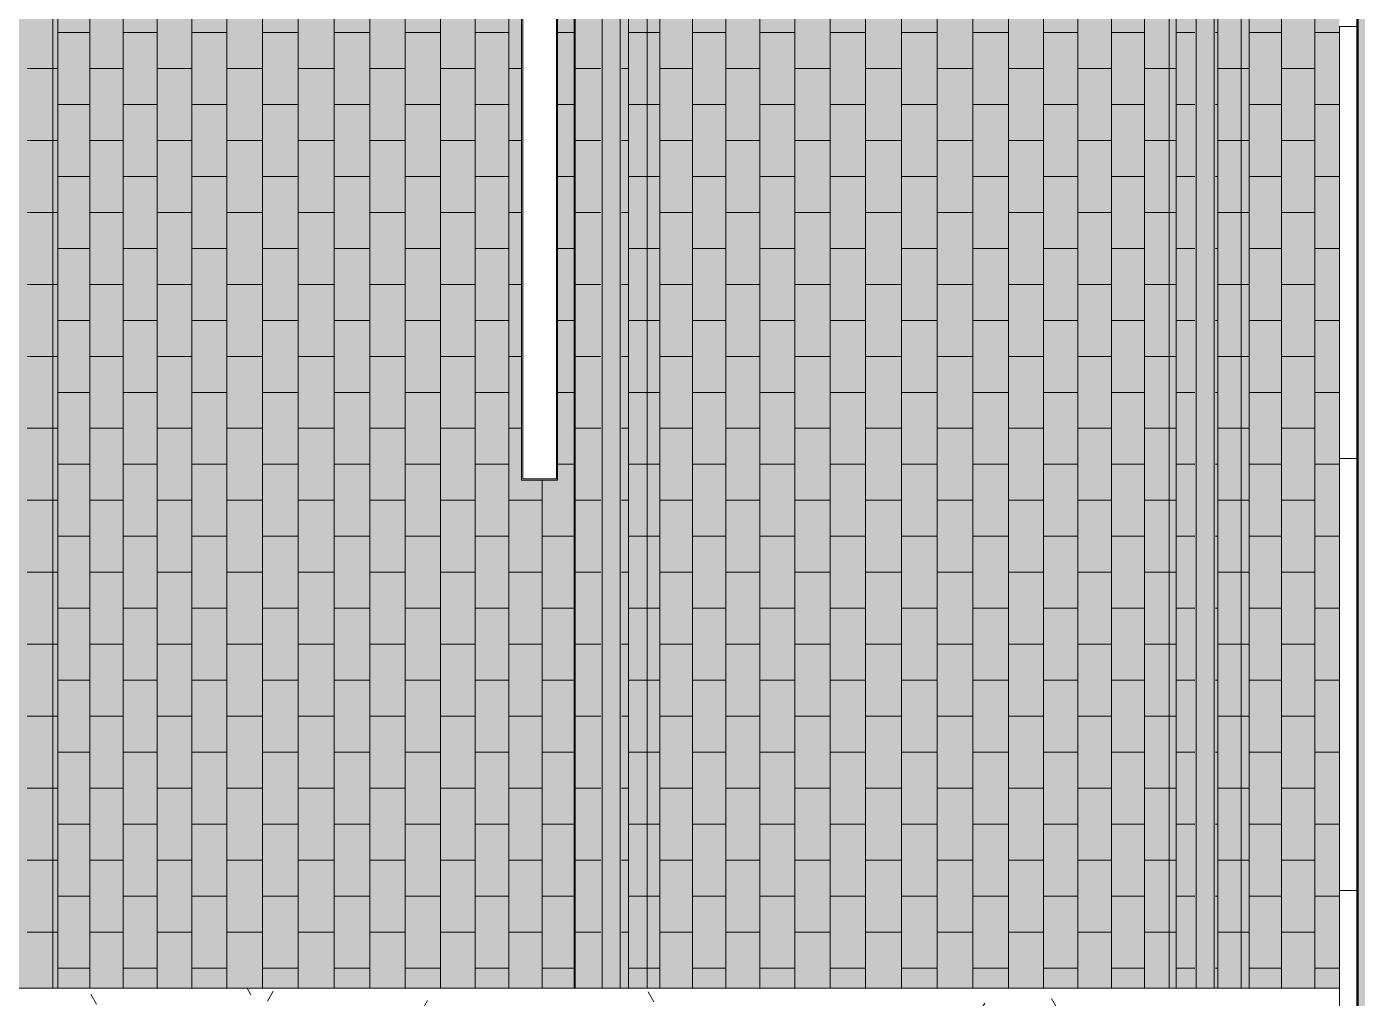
# Model space of a CAD drawing. Header units: inches. Extents: x -956 to 966, y -1111 to 895.
# Drawn here: x 169.2 to 317, y 286.3 to 394.3 of the extents above; entities that cross this region are included whole.
import ezdxf

# ---------------------------------------------------------------- set-up
doc = ezdxf.new("R2010")
doc.units = ezdxf.units.IN
doc.header["$MEASUREMENT"] = 0
for name, color, linetype, lineweight in [('A-CLNG', 13, 'Continuous', 13), ('A-CLNG-PATT', 13, 'Continuous', 13), ('A-GENM', 13, 'Continuous', 13), ('A-WALL-PATT', 111, 'Continuous', 13), ('E-LITE-EQPM', 33, 'Continuous', 9), ('I-WALL', 2, 'Continuous', 13)]:
    doc.layers.add(name, color=color, linetype=linetype, lineweight=lineweight)
pattern_1 = [(0, (0, 0), (30.72, 7.68), [1.267, -21.773, 1.267, -21.773, -122.88]), (0, (0, 0), (30.72, 7.68), [-46.08, 1.267, -44.813, 1.267, -21.773, -53.76]), (0, (0, 0), (30.72, 7.68), [-115.2, 1.267, -14.093, 1.267, -37.133]), (120, (11.52, 3.84), (-22.011075, 22.7643), [1.267, -21.773, 1.267, -21.773, -122.88]), (120, (11.52, 3.84), (-22.011075, 22.7643), [-46.08, 1.267, -44.813, 1.267, -21.773, -53.76]), (120, (11.52, 3.84), (-22.011075, 22.7643), [-115.2, 1.267, -14.093, 1.267, -37.133]), (240, (15.36, 19.2), (-8.708925, -30.4443), [1.267, -21.773, 1.267, -21.773, -122.88]), (240, (15.36, 19.2), (-8.708925, -30.4443), [-46.08, 1.267, -44.813, 1.267, -21.773, -53.76]), (240, (15.36, 19.2), (-8.708925, -30.4443), [-115.2, 1.267, -14.093, 1.267, -37.133])]

# ---------------------------------------------------------------- blocks, each defined once
blk = doc.blocks.new('Lighting - Pendant-Finelite-HP4-D - HP-4 D-8_-SO-3000K-120-FA-SC-3361575-7TH FLOOR TELECOM OVERHEAD ROUTING PLAN')
at = {"layer": 'E-LITE-EQPM', "color": 9}
for p, q in [((48, 2), (-48, 2)), ((-48, 2), (-48, -2)), ((47.875, 1.875), (-47.875, 1.875)), ((-47.875, 1.875), (-47.875, -1.875)), ((-47.875, 1.875), (47.875, 1.875)), ((-47.875, -1.875), (-47.875, 1.875)), ((47.875, -1.875), (47.875, 1.875)), ((47.875, 1.875), (47.875, -1.875)), ((48, -2), (48, 2)), ((-48, -2), (48, -2)), ((-47.875, -1.875), (47.875, -1.875)), ((47.875, -1.875), (-47.875, -1.875))]:
    blk.add_line(p, q, dxfattribs=at)
blk = doc.blocks.new('FP_1_59-7TH FLOOR TELECOM OVERHEAD ROUTING PLAN')
at = {"layer": 'A-CLNG-PATT', "color": 50}
for p, q in [((184.68, 287.38), (184.68, 506.51)), ((188.26, 287.38), (188.26, 506.51)), ((191.94, 287.38), (191.94, 506.51)), ((195.72, 287.38), (195.72, 506.51)), ((199.57, 287.38), (199.57, 506.51)), ((203.48, 287.38), (203.48, 506.51)), ((207.43, 287.38), (207.43, 506.51)), ((211.4, 287.38), (211.4, 506.51)), ((215.38, 287.38), (215.38, 506.51)), ((219.35, 287.38), (219.35, 506.51)), ((223.29, 287.38), (223.29, 506.51)), ((227.19, 287.38), (227.19, 506.51)), ((231.04, 287.38), (231.04, 506.51)), ((234.8, 287.38), (234.8, 506.51)), ((242.04, 287.38), (242.04, 506.51)), ((184.68, 393.61), (188.26, 393.61)), ((191.94, 393.61), (195.72, 393.61)), ((199.57, 393.61), (203.48, 393.61)), ((207.43, 393.61), (211.4, 393.61)), ((215.38, 393.61), (219.35, 393.61)), ((223.29, 393.61), (227.19, 393.61)), ((231.04, 393.61), (234.8, 393.61)), ((240.2, 393.61), (242.04, 393.61)), ((181.3, 389.61), (184.15, 389.61)), ((184.15, 389.61), (184.68, 389.61)), ((188.26, 389.61), (191.94, 389.61)), ((195.72, 389.61), (199.57, 389.61)), ((203.48, 389.61), (207.43, 389.61)), ((211.4, 389.61), (215.38, 389.61)), ((219.35, 389.61), (223.29, 389.61)), ((227.19, 389.61), (231.04, 389.61)), ((234.8, 389.61), (236.2, 389.61)), ((242.04, 389.61), (242.15, 389.61)), ((242.15, 389.61), (244.99, 389.61)), ((184.68, 385.61), (188.26, 385.61)), ((191.94, 385.61), (195.72, 385.61)), ((199.57, 385.61), (203.48, 385.61)), ((207.43, 385.61), (211.4, 385.61)), ((215.38, 385.61), (219.35, 385.61)), ((223.29, 385.61), (227.19, 385.61)), ((231.04, 385.61), (234.8, 385.61)), ((240.2, 385.61), (242.04, 385.61)), ((181.3, 381.61), (184.15, 381.61)), ((184.15, 381.61), (184.68, 381.61)), ((188.26, 381.61), (191.94, 381.61)), ((195.72, 381.61), (199.57, 381.61)), ((203.48, 381.61), (207.43, 381.61)), ((211.4, 381.61), (215.38, 381.61)), ((219.35, 381.61), (223.29, 381.61)), ((227.19, 381.61), (231.04, 381.61)), ((234.8, 381.61), (236.2, 381.61)), ((242.04, 381.61), (242.15, 381.61)), ((242.15, 381.61), (244.99, 381.61)), ((184.68, 377.61), (188.26, 377.61)), ((191.94, 377.61), (195.72, 377.61)), ((199.57, 377.61), (203.48, 377.61)), ((207.43, 377.61), (211.4, 377.61)), ((215.38, 377.61), (219.35, 377.61)), ((223.29, 377.61), (227.19, 377.61)), ((231.04, 377.61), (234.8, 377.61)), ((240.2, 377.61), (242.04, 377.61)), ((181.3, 373.61), (184.15, 373.61)), ((184.15, 373.61), (184.68, 373.61)), ((188.26, 373.61), (191.94, 373.61)), ((195.72, 373.61), (199.57, 373.61)), ((203.48, 373.61), (207.43, 373.61)), ((211.4, 373.61), (215.38, 373.61)), ((219.35, 373.61), (223.29, 373.61)), ((227.19, 373.61), (231.04, 373.61)), ((234.8, 373.61), (236.2, 373.61)), ((242.04, 373.61), (242.15, 373.61)), ((242.15, 373.61), (244.99, 373.61)), ((184.68, 369.61), (188.26, 369.61)), ((191.94, 369.61), (195.72, 369.61)), ((199.57, 369.61), (203.48, 369.61)), ((207.43, 369.61), (211.4, 369.61)), ((215.38, 369.61), (219.35, 369.61)), ((223.29, 369.61), (227.19, 369.61)), ((231.04, 369.61), (234.8, 369.61)), ((240.2, 369.61), (242.04, 369.61)), ((181.3, 365.61), (184.15, 365.61)), ((184.15, 365.61), (184.68, 365.61)), ((188.26, 365.61), (191.94, 365.61)), ((195.72, 365.61), (199.57, 365.61)), ((203.48, 365.61), (207.43, 365.61)), ((211.4, 365.61), (215.38, 365.61)), ((219.35, 365.61), (223.29, 365.61)), ((227.19, 365.61), (231.04, 365.61)), ((234.8, 365.61), (236.2, 365.61)), ((242.04, 365.61), (242.15, 365.61)), ((242.15, 365.61), (244.99, 365.61)), ((184.68, 361.61), (188.26, 361.61)), ((191.94, 361.61), (195.72, 361.61)), ((199.57, 361.61), (203.48, 361.61)), ((207.43, 361.61), (211.4, 361.61)), ((215.38, 361.61), (219.35, 361.61)), ((223.29, 361.61), (227.19, 361.61)), ((231.04, 361.61), (234.8, 361.61)), ((240.2, 361.61), (242.04, 361.61)), ((181.3, 357.61), (184.15, 357.61)), ((184.15, 357.61), (184.68, 357.61)), ((188.26, 357.61), (191.94, 357.61)), ((195.72, 357.61), (199.57, 357.61)), ((203.48, 357.61), (207.43, 357.61)), ((211.4, 357.61), (215.38, 357.61)), ((219.35, 357.61), (223.29, 357.61)), ((227.19, 357.61), (231.04, 357.61)), ((234.8, 357.61), (236.2, 357.61)), ((242.04, 357.61), (242.15, 357.61)), ((242.15, 357.61), (244.99, 357.61)), ((184.68, 353.61), (188.26, 353.61)), ((191.94, 353.61), (195.72, 353.61)), ((199.57, 353.61), (203.48, 353.61)), ((207.43, 353.61), (211.4, 353.61)), ((215.38, 353.61), (219.35, 353.61)), ((223.29, 353.61), (227.19, 353.61)), ((231.04, 353.61), (234.8, 353.61)), ((240.2, 353.61), (242.04, 353.61)), ((181.3, 349.61), (184.15, 349.61)), ((184.15, 349.61), (184.68, 349.61)), ((188.26, 349.61), (191.94, 349.61)), ((195.72, 349.61), (199.57, 349.61)), ((203.48, 349.61), (207.43, 349.61)), ((211.4, 349.61), (215.38, 349.61)), ((219.35, 349.61), (223.29, 349.61)), ((227.19, 349.61), (231.04, 349.61)), ((234.8, 349.61), (236.2, 349.61)), ((242.04, 349.61), (242.15, 349.61)), ((242.15, 349.61), (244.99, 349.61)), ((184.68, 345.61), (188.26, 345.61)), ((191.94, 345.61), (195.72, 345.61)), ((199.57, 345.61), (203.48, 345.61)), ((207.43, 345.61), (211.4, 345.61)), ((215.38, 345.61), (219.35, 345.61)), ((223.29, 345.61), (227.19, 345.61)), ((231.04, 345.61), (234.8, 345.61)), ((240.2, 345.61), (242.04, 345.61)), ((238.48, 287.38), (238.48, 343.86)), ((181.3, 341.61), (184.15, 341.61)), ((184.15, 341.61), (184.68, 341.61)), ((188.26, 341.61), (191.94, 341.61)), ((195.72, 341.61), (199.57, 341.61)), ((203.48, 341.61), (207.43, 341.61)), ((211.4, 341.61), (215.38, 341.61)), ((219.35, 341.61), (223.29, 341.61)), ((227.19, 341.61), (231.04, 341.61)), ((234.8, 341.61), (238.48, 341.61)), ((242.04, 341.61), (242.15, 341.61)), ((242.15, 341.61), (244.99, 341.61)), ((184.68, 337.61), (188.26, 337.61)), ((191.94, 337.61), (195.72, 337.61)), ((199.57, 337.61), (203.48, 337.61)), ((207.43, 337.61), (211.4, 337.61)), ((215.38, 337.61), (219.35, 337.61)), ((223.29, 337.61), (227.19, 337.61)), ((231.04, 337.61), (234.8, 337.61)), ((238.48, 337.61), (242.04, 337.61)), ((181.3, 333.61), (184.15, 333.61)), ((184.15, 333.61), (184.68, 333.61)), ((188.26, 333.61), (191.94, 333.61)), ((195.72, 333.61), (199.57, 333.61)), ((203.48, 333.61), (207.43, 333.61)), ((211.4, 333.61), (215.38, 333.61)), ((219.35, 333.61), (223.29, 333.61)), ((227.19, 333.61), (231.04, 333.61)), ((234.8, 333.61), (238.48, 333.61)), ((242.04, 333.61), (242.15, 333.61)), ((242.15, 333.61), (244.99, 333.61)), ((184.68, 329.61), (188.26, 329.61)), ((191.94, 329.61), (195.72, 329.61)), ((199.57, 329.61), (203.48, 329.61)), ((207.43, 329.61), (211.4, 329.61)), ((215.38, 329.61), (219.35, 329.61)), ((223.29, 329.61), (227.19, 329.61)), ((231.04, 329.61), (234.8, 329.61)), ((238.48, 329.61), (242.04, 329.61)), ((181.3, 325.61), (184.15, 325.61)), ((184.15, 325.61), (184.68, 325.61)), ((188.26, 325.61), (191.94, 325.61)), ((195.72, 325.61), (199.57, 325.61)), ((203.48, 325.61), (207.43, 325.61)), ((211.4, 325.61), (215.38, 325.61)), ((219.35, 325.61), (223.29, 325.61)), ((227.19, 325.61), (231.04, 325.61)), ((234.8, 325.61), (238.48, 325.61)), ((242.04, 325.61), (242.15, 325.61)), ((242.15, 325.61), (244.99, 325.61)), ((184.68, 321.61), (188.26, 321.61)), ((191.94, 321.61), (195.72, 321.61)), ((199.57, 321.61), (203.48, 321.61)), ((207.43, 321.61), (211.4, 321.61)), ((215.38, 321.61), (219.35, 321.61)), ((223.29, 321.61), (227.19, 321.61)), ((231.04, 321.61), (234.8, 321.61)), ((238.48, 321.61), (242.04, 321.61)), ((181.3, 317.61), (184.15, 317.61)), ((184.15, 317.61), (184.68, 317.61)), ((188.26, 317.61), (191.94, 317.61)), ((195.72, 317.61), (199.57, 317.61)), ((203.48, 317.61), (207.43, 317.61)), ((211.4, 317.61), (215.38, 317.61)), ((219.35, 317.61), (223.29, 317.61)), ((227.19, 317.61), (231.04, 317.61)), ((234.8, 317.61), (238.48, 317.61)), ((242.04, 317.61), (242.15, 317.61)), ((242.15, 317.61), (244.99, 317.61)), ((184.68, 313.61), (188.26, 313.61)), ((191.94, 313.61), (195.72, 313.61)), ((199.57, 313.61), (203.48, 313.61)), ((207.43, 313.61), (211.4, 313.61)), ((215.38, 313.61), (219.35, 313.61)), ((223.29, 313.61), (227.19, 313.61)), ((231.04, 313.61), (234.8, 313.61)), ((238.48, 313.61), (242.04, 313.61)), ((181.3, 309.61), (184.15, 309.61)), ((184.15, 309.61), (184.68, 309.61)), ((188.26, 309.61), (191.94, 309.61)), ((195.72, 309.61), (199.57, 309.61)), ((203.48, 309.61), (207.43, 309.61)), ((211.4, 309.61), (215.38, 309.61)), ((219.35, 309.61), (223.29, 309.61)), ((227.19, 309.61), (231.04, 309.61)), ((234.8, 309.61), (238.48, 309.61)), ((242.04, 309.61), (242.15, 309.61)), ((242.15, 309.61), (244.99, 309.61)), ((184.68, 305.61), (188.26, 305.61)), ((191.94, 305.61), (195.72, 305.61)), ((199.57, 305.61), (203.48, 305.61)), ((207.43, 305.61), (211.4, 305.61)), ((215.38, 305.61), (219.35, 305.61)), ((223.29, 305.61), (227.19, 305.61)), ((231.04, 305.61), (234.8, 305.61)), ((238.48, 305.61), (242.04, 305.61)), ((181.3, 301.61), (184.15, 301.61)), ((184.15, 301.61), (184.68, 301.61)), ((188.26, 301.61), (191.94, 301.61)), ((195.72, 301.61), (199.57, 301.61)), ((203.48, 301.61), (207.43, 301.61)), ((211.4, 301.61), (215.38, 301.61)), ((219.35, 301.61), (223.29, 301.61)), ((227.19, 301.61), (231.04, 301.61)), ((234.8, 301.61), (238.48, 301.61)), ((242.04, 301.61), (242.15, 301.61)), ((242.15, 301.61), (244.99, 301.61)), ((184.68, 297.61), (188.26, 297.61)), ((191.94, 297.61), (195.72, 297.61)), ((199.57, 297.61), (203.48, 297.61)), ((207.43, 297.61), (211.4, 297.61)), ((215.38, 297.61), (219.35, 297.61)), ((223.29, 297.61), (227.19, 297.61)), ((231.04, 297.61), (234.8, 297.61)), ((238.48, 297.61), (242.04, 297.61)), ((181.3, 293.61), (184.15, 293.61)), ((184.15, 293.61), (184.68, 293.61)), ((188.26, 293.61), (191.94, 293.61)), ((195.72, 293.61), (199.57, 293.61)), ((203.48, 293.61), (207.43, 293.61)), ((211.4, 293.61), (215.38, 293.61)), ((219.35, 293.61), (223.29, 293.61)), ((227.19, 293.61), (231.04, 293.61)), ((234.8, 293.61), (238.48, 293.61)), ((242.04, 293.61), (242.15, 293.61)), ((242.15, 293.61), (244.99, 293.61)), ((184.68, 289.61), (188.26, 289.61)), ((191.94, 289.61), (195.72, 289.61)), ((199.57, 289.61), (203.48, 289.61)), ((207.43, 289.61), (211.4, 289.61)), ((215.38, 289.61), (219.35, 289.61)), ((223.29, 289.61), (227.19, 289.61)), ((231.04, 289.61), (234.8, 289.61)), ((238.48, 289.61), (242.04, 289.61))]:
    blk.add_line(p, q, dxfattribs=at)
blk = doc.blocks.new('FP_1_60-7TH FLOOR TELECOM OVERHEAD ROUTING PLAN')
at = {"layer": 'A-CLNG-PATT', "color": 50}
for p, q in [((248.08, 287.38), (248.08, 506.51)), ((251.57, 287.38), (251.57, 506.51)), ((255.18, 287.38), (255.18, 506.51)), ((258.89, 287.38), (258.89, 506.51)), ((262.68, 287.38), (262.68, 506.51)), ((266.55, 287.38), (266.55, 506.51)), ((270.47, 287.38), (270.47, 506.51)), ((274.42, 287.38), (274.42, 506.51)), ((278.4, 287.38), (278.4, 506.51)), ((282.38, 287.38), (282.38, 506.51)), ((286.34, 287.38), (286.34, 506.51)), ((290.28, 287.38), (290.28, 506.51)), ((294.17, 287.38), (294.17, 506.51)), ((297.99, 287.38), (297.99, 506.51)), ((301.73, 287.38), (301.73, 506.51)), ((305.38, 287.38), (305.38, 506.51)), ((308.92, 287.38), (308.92, 506.51)), ((248.08, 393.61), (250.15, 393.61)), ((250.15, 393.61), (251.57, 393.61)), ((255.18, 393.61), (258.89, 393.61)), ((262.68, 393.61), (266.55, 393.61)), ((270.47, 393.61), (274.42, 393.61)), ((278.4, 393.61), (282.38, 393.61)), ((286.34, 393.61), (290.28, 393.61)), ((294.17, 393.61), (297.99, 393.61)), ((301.73, 393.61), (305.38, 393.61)), ((308.92, 393.61), (310.99, 393.61)), ((247.3, 389.61), (248.08, 389.61)), ((251.57, 389.61), (255.18, 389.61)), ((258.89, 389.61), (262.68, 389.61)), ((266.55, 389.61), (270.47, 389.61)), ((274.42, 389.61), (278.4, 389.61)), ((282.38, 389.61), (286.34, 389.61)), ((290.28, 389.61), (294.17, 389.61)), ((297.99, 389.61), (301.73, 389.61)), ((305.38, 389.61), (308.15, 389.61)), ((308.15, 389.61), (308.92, 389.61)), ((248.08, 385.61), (250.15, 385.61)), ((250.15, 385.61), (251.57, 385.61)), ((255.18, 385.61), (258.89, 385.61)), ((262.68, 385.61), (266.55, 385.61)), ((270.47, 385.61), (274.42, 385.61)), ((278.4, 385.61), (282.38, 385.61)), ((286.34, 385.61), (290.28, 385.61)), ((294.17, 385.61), (297.99, 385.61)), ((301.73, 385.61), (305.38, 385.61)), ((308.92, 385.61), (310.99, 385.61)), ((247.3, 381.61), (248.08, 381.61)), ((251.57, 381.61), (255.18, 381.61)), ((258.89, 381.61), (262.68, 381.61)), ((266.55, 381.61), (270.47, 381.61)), ((274.42, 381.61), (278.4, 381.61)), ((282.38, 381.61), (286.34, 381.61)), ((290.28, 381.61), (294.17, 381.61)), ((297.99, 381.61), (301.73, 381.61)), ((305.38, 381.61), (308.15, 381.61)), ((308.15, 381.61), (308.92, 381.61)), ((248.08, 377.61), (250.15, 377.61)), ((250.15, 377.61), (251.57, 377.61)), ((255.18, 377.61), (258.89, 377.61)), ((262.68, 377.61), (266.55, 377.61)), ((270.47, 377.61), (274.42, 377.61)), ((278.4, 377.61), (282.38, 377.61)), ((286.34, 377.61), (290.28, 377.61)), ((294.17, 377.61), (297.99, 377.61)), ((301.73, 377.61), (305.38, 377.61)), ((308.92, 377.61), (310.99, 377.61)), ((247.3, 373.61), (248.08, 373.61)), ((251.57, 373.61), (255.18, 373.61)), ((258.89, 373.61), (262.68, 373.61)), ((266.55, 373.61), (270.47, 373.61)), ((274.42, 373.61), (278.4, 373.61)), ((282.38, 373.61), (286.34, 373.61)), ((290.28, 373.61), (294.17, 373.61)), ((297.99, 373.61), (301.73, 373.61)), ((305.38, 373.61), (308.15, 373.61)), ((308.15, 373.61), (308.92, 373.61)), ((248.08, 369.61), (250.15, 369.61)), ((250.15, 369.61), (251.57, 369.61)), ((255.18, 369.61), (258.89, 369.61)), ((262.68, 369.61), (266.55, 369.61)), ((270.47, 369.61), (274.42, 369.61)), ((278.4, 369.61), (282.38, 369.61)), ((286.34, 369.61), (290.28, 369.61)), ((294.17, 369.61), (297.99, 369.61)), ((301.73, 369.61), (305.38, 369.61)), ((308.92, 369.61), (310.99, 369.61)), ((247.3, 365.61), (248.08, 365.61)), ((251.57, 365.61), (255.18, 365.61)), ((258.89, 365.61), (262.68, 365.61)), ((266.55, 365.61), (270.47, 365.61)), ((274.42, 365.61), (278.4, 365.61)), ((282.38, 365.61), (286.34, 365.61)), ((290.28, 365.61), (294.17, 365.61)), ((297.99, 365.61), (301.73, 365.61)), ((305.38, 365.61), (308.15, 365.61)), ((308.15, 365.61), (308.92, 365.61)), ((248.08, 361.61), (250.15, 361.61)), ((250.15, 361.61), (251.57, 361.61)), ((255.18, 361.61), (258.89, 361.61)), ((262.68, 361.61), (266.55, 361.61)), ((270.47, 361.61), (274.42, 361.61)), ((278.4, 361.61), (282.38, 361.61)), ((286.34, 361.61), (290.28, 361.61)), ((294.17, 361.61), (297.99, 361.61)), ((301.73, 361.61), (305.38, 361.61)), ((308.92, 361.61), (310.99, 361.61)), ((247.3, 357.61), (248.08, 357.61)), ((251.57, 357.61), (255.18, 357.61)), ((258.89, 357.61), (262.68, 357.61)), ((266.55, 357.61), (270.47, 357.61)), ((274.42, 357.61), (278.4, 357.61)), ((282.38, 357.61), (286.34, 357.61)), ((290.28, 357.61), (294.17, 357.61)), ((297.99, 357.61), (301.73, 357.61)), ((305.38, 357.61), (308.15, 357.61)), ((308.15, 357.61), (308.92, 357.61)), ((248.08, 353.61), (250.15, 353.61)), ((250.15, 353.61), (251.57, 353.61)), ((255.18, 353.61), (258.89, 353.61)), ((262.68, 353.61), (266.55, 353.61)), ((270.47, 353.61), (274.42, 353.61)), ((278.4, 353.61), (282.38, 353.61)), ((286.34, 353.61), (290.28, 353.61)), ((294.17, 353.61), (297.99, 353.61)), ((301.73, 353.61), (305.38, 353.61)), ((308.92, 353.61), (310.99, 353.61)), ((247.3, 349.61), (248.08, 349.61)), ((251.57, 349.61), (255.18, 349.61)), ((258.89, 349.61), (262.68, 349.61)), ((266.55, 349.61), (270.47, 349.61)), ((274.42, 349.61), (278.4, 349.61)), ((282.38, 349.61), (286.34, 349.61)), ((290.28, 349.61), (294.17, 349.61)), ((297.99, 349.61), (301.73, 349.61)), ((305.38, 349.61), (308.15, 349.61)), ((308.15, 349.61), (308.92, 349.61)), ((248.08, 345.61), (250.15, 345.61)), ((250.15, 345.61), (251.57, 345.61)), ((255.18, 345.61), (258.89, 345.61)), ((262.68, 345.61), (266.55, 345.61)), ((270.47, 345.61), (274.42, 345.61)), ((278.4, 345.61), (282.38, 345.61)), ((286.34, 345.61), (290.28, 345.61)), ((294.17, 345.61), (297.99, 345.61)), ((301.73, 345.61), (305.38, 345.61)), ((308.92, 345.61), (310.99, 345.61)), ((247.3, 341.61), (248.08, 341.61)), ((251.57, 341.61), (255.18, 341.61)), ((258.89, 341.61), (262.68, 341.61)), ((266.55, 341.61), (270.47, 341.61)), ((274.42, 341.61), (278.4, 341.61)), ((282.38, 341.61), (286.34, 341.61)), ((290.28, 341.61), (294.17, 341.61)), ((297.99, 341.61), (301.73, 341.61)), ((305.38, 341.61), (308.15, 341.61)), ((308.15, 341.61), (308.92, 341.61)), ((248.08, 337.61), (250.15, 337.61)), ((250.15, 337.61), (251.57, 337.61)), ((255.18, 337.61), (258.89, 337.61)), ((262.68, 337.61), (266.55, 337.61)), ((270.47, 337.61), (274.42, 337.61)), ((278.4, 337.61), (282.38, 337.61)), ((286.34, 337.61), (290.28, 337.61)), ((294.17, 337.61), (297.99, 337.61)), ((301.73, 337.61), (305.38, 337.61)), ((308.92, 337.61), (310.99, 337.61)), ((247.3, 333.61), (248.08, 333.61)), ((251.57, 333.61), (255.18, 333.61)), ((258.89, 333.61), (262.68, 333.61)), ((266.55, 333.61), (270.47, 333.61)), ((274.42, 333.61), (278.4, 333.61)), ((282.38, 333.61), (286.34, 333.61)), ((290.28, 333.61), (294.17, 333.61)), ((297.99, 333.61), (301.73, 333.61)), ((305.38, 333.61), (308.15, 333.61)), ((308.15, 333.61), (308.92, 333.61)), ((248.08, 329.61), (250.15, 329.61)), ((250.15, 329.61), (251.57, 329.61)), ((255.18, 329.61), (258.89, 329.61)), ((262.68, 329.61), (266.55, 329.61)), ((270.47, 329.61), (274.42, 329.61)), ((278.4, 329.61), (282.38, 329.61)), ((286.34, 329.61), (290.28, 329.61)), ((294.17, 329.61), (297.99, 329.61)), ((301.73, 329.61), (305.38, 329.61)), ((308.92, 329.61), (310.99, 329.61)), ((247.3, 325.61), (248.08, 325.61)), ((251.57, 325.61), (255.18, 325.61)), ((258.89, 325.61), (262.68, 325.61)), ((266.55, 325.61), (270.47, 325.61)), ((274.42, 325.61), (278.4, 325.61)), ((282.38, 325.61), (286.34, 325.61)), ((290.28, 325.61), (294.17, 325.61)), ((297.99, 325.61), (301.73, 325.61)), ((305.38, 325.61), (308.15, 325.61)), ((308.15, 325.61), (308.92, 325.61)), ((248.08, 321.61), (250.15, 321.61)), ((250.15, 321.61), (251.57, 321.61)), ((255.18, 321.61), (258.89, 321.61)), ((262.68, 321.61), (266.55, 321.61)), ((270.47, 321.61), (274.42, 321.61)), ((278.4, 321.61), (282.38, 321.61)), ((286.34, 321.61), (290.28, 321.61)), ((294.17, 321.61), (297.99, 321.61)), ((301.73, 321.61), (305.38, 321.61)), ((308.92, 321.61), (310.99, 321.61)), ((247.34, 317.61), (248.08, 317.61)), ((251.57, 317.61), (255.18, 317.61)), ((258.89, 317.61), (262.68, 317.61)), ((266.55, 317.61), (270.47, 317.61)), ((274.42, 317.61), (278.4, 317.61)), ((282.38, 317.61), (286.34, 317.61)), ((290.28, 317.61), (294.17, 317.61)), ((297.99, 317.61), (301.73, 317.61)), ((305.38, 317.61), (308.15, 317.61)), ((308.15, 317.61), (308.92, 317.61)), ((248.08, 313.61), (250.15, 313.61)), ((250.15, 313.61), (251.57, 313.61)), ((255.18, 313.61), (258.89, 313.61)), ((262.68, 313.61), (266.55, 313.61)), ((270.47, 313.61), (274.42, 313.61)), ((278.4, 313.61), (282.38, 313.61)), ((286.34, 313.61), (290.28, 313.61)), ((294.17, 313.61), (297.99, 313.61)), ((301.73, 313.61), (305.38, 313.61)), ((308.92, 313.61), (310.99, 313.61)), ((247.3, 309.61), (248.08, 309.61)), ((251.57, 309.61), (255.18, 309.61)), ((258.89, 309.61), (262.68, 309.61)), ((266.55, 309.61), (270.47, 309.61)), ((274.42, 309.61), (278.4, 309.61)), ((282.38, 309.61), (286.34, 309.61)), ((290.28, 309.61), (294.17, 309.61)), ((297.99, 309.61), (301.73, 309.61)), ((305.38, 309.61), (308.15, 309.61)), ((308.15, 309.61), (308.92, 309.61)), ((248.08, 305.61), (250.15, 305.61)), ((250.15, 305.61), (251.57, 305.61)), ((255.18, 305.61), (258.89, 305.61)), ((262.68, 305.61), (266.55, 305.61)), ((270.47, 305.61), (274.42, 305.61)), ((278.4, 305.61), (282.38, 305.61)), ((286.34, 305.61), (290.28, 305.61)), ((294.17, 305.61), (297.99, 305.61)), ((301.73, 305.61), (305.38, 305.61)), ((308.92, 305.61), (310.99, 305.61)), ((247.3, 301.61), (248.08, 301.61)), ((251.57, 301.61), (255.18, 301.61)), ((258.89, 301.61), (262.68, 301.61)), ((266.55, 301.61), (270.47, 301.61)), ((274.42, 301.61), (278.4, 301.61)), ((282.38, 301.61), (286.34, 301.61)), ((290.28, 301.61), (294.17, 301.61)), ((297.99, 301.61), (301.73, 301.61)), ((305.38, 301.61), (308.15, 301.61)), ((308.15, 301.61), (308.92, 301.61)), ((248.08, 297.61), (250.15, 297.61)), ((250.15, 297.61), (251.57, 297.61)), ((255.18, 297.61), (258.89, 297.61)), ((262.68, 297.61), (266.55, 297.61)), ((270.47, 297.61), (274.42, 297.61)), ((278.4, 297.61), (282.38, 297.61)), ((286.34, 297.61), (290.28, 297.61)), ((294.17, 297.61), (297.99, 297.61)), ((301.73, 297.61), (305.38, 297.61)), ((308.92, 297.61), (310.99, 297.61)), ((247.3, 293.61), (248.08, 293.61)), ((251.57, 293.61), (255.18, 293.61)), ((258.89, 293.61), (262.68, 293.61)), ((266.55, 293.61), (270.47, 293.61)), ((274.42, 293.61), (278.4, 293.61)), ((282.38, 293.61), (286.34, 293.61)), ((290.28, 293.61), (294.17, 293.61)), ((297.99, 293.61), (301.73, 293.61)), ((305.38, 293.61), (308.15, 293.61)), ((308.15, 293.61), (308.92, 293.61)), ((248.08, 289.61), (250.15, 289.61)), ((250.15, 289.61), (251.57, 289.61)), ((255.18, 289.61), (258.89, 289.61)), ((262.68, 289.61), (266.55, 289.61)), ((270.47, 289.61), (274.42, 289.61)), ((278.4, 289.61), (282.38, 289.61)), ((286.34, 289.61), (290.28, 289.61)), ((294.17, 289.61), (297.99, 289.61)), ((301.73, 289.61), (305.38, 289.61)), ((308.92, 289.61), (310.99, 289.61))]:
    blk.add_line(p, q, dxfattribs=at)
blk = doc.blocks.new('FP_1_61-7TH FLOOR TELECOM OVERHEAD ROUTING PLAN')
at = {"layer": 'A-CLNG-PATT', "color": 50}
for p, q in [((313.56, 287.38), (313.56, 506.51)), ((317.03, 287.38), (317.03, 506.51)), ((320.62, 287.38), (320.62, 506.51)), ((324.32, 287.38), (324.32, 506.51)), ((313.3, 393.61), (313.56, 393.61)), ((317.03, 393.61), (320.62, 393.61)), ((324.32, 393.61), (327.04, 393.61)), ((313.56, 389.61), (316.15, 389.61)), ((316.15, 389.61), (317.03, 389.61)), ((320.62, 389.61), (324.32, 389.61)), ((313.3, 385.61), (313.56, 385.61)), ((317.03, 385.61), (320.62, 385.61)), ((324.32, 385.61), (327.04, 385.61)), ((313.56, 381.61), (316.15, 381.61)), ((316.15, 381.61), (317.03, 381.61)), ((320.62, 381.61), (324.32, 381.61)), ((313.3, 377.61), (313.56, 377.61)), ((317.03, 377.61), (320.62, 377.61)), ((324.32, 377.61), (327.04, 377.61)), ((313.56, 373.61), (316.15, 373.61)), ((316.15, 373.61), (317.03, 373.61)), ((320.62, 373.61), (324.32, 373.61)), ((313.3, 369.61), (313.56, 369.61)), ((317.03, 369.61), (320.62, 369.61)), ((324.32, 369.61), (327.04, 369.61)), ((313.56, 365.61), (316.15, 365.61)), ((316.15, 365.61), (317.03, 365.61)), ((320.62, 365.61), (324.32, 365.61)), ((313.3, 361.61), (313.56, 361.61)), ((317.03, 361.61), (320.62, 361.61)), ((324.32, 361.61), (327.04, 361.61)), ((313.56, 357.61), (316.15, 357.61)), ((316.15, 357.61), (317.03, 357.61)), ((320.62, 357.61), (324.32, 357.61)), ((313.3, 353.61), (313.56, 353.61)), ((317.03, 353.61), (320.62, 353.61)), ((324.32, 353.61), (327.04, 353.61)), ((313.56, 349.61), (316.15, 349.61)), ((316.15, 349.61), (317.03, 349.61)), ((320.62, 349.61), (324.32, 349.61)), ((313.3, 345.61), (313.56, 345.61)), ((317.03, 345.61), (320.62, 345.61)), ((324.32, 345.61), (327.04, 345.61)), ((313.56, 341.61), (316.15, 341.61)), ((316.15, 341.61), (317.03, 341.61)), ((320.62, 341.61), (324.32, 341.61)), ((313.3, 337.61), (313.56, 337.61)), ((317.03, 337.61), (320.62, 337.61)), ((324.32, 337.61), (327.04, 337.61)), ((313.56, 333.61), (316.15, 333.61)), ((316.15, 333.61), (317.03, 333.61)), ((320.62, 333.61), (324.32, 333.61)), ((313.3, 329.61), (313.56, 329.61)), ((317.03, 329.61), (320.62, 329.61)), ((324.32, 329.61), (327.04, 329.61)), ((313.56, 325.61), (316.15, 325.61)), ((316.15, 325.61), (317.03, 325.61)), ((320.62, 325.61), (324.32, 325.61)), ((313.3, 321.61), (313.56, 321.61)), ((317.03, 321.61), (320.62, 321.61)), ((324.32, 321.61), (327.04, 321.61)), ((313.56, 317.61), (316.15, 317.61)), ((316.15, 317.61), (317.03, 317.61)), ((320.62, 317.61), (324.32, 317.61)), ((313.3, 313.61), (313.56, 313.61)), ((317.03, 313.61), (320.62, 313.61)), ((324.32, 313.61), (327.04, 313.61)), ((313.56, 309.61), (316.15, 309.61)), ((316.15, 309.61), (317.03, 309.61)), ((320.62, 309.61), (324.32, 309.61)), ((313.3, 305.61), (313.56, 305.61)), ((317.03, 305.61), (320.62, 305.61)), ((324.32, 305.61), (327.04, 305.61)), ((313.56, 301.61), (316.15, 301.61)), ((316.15, 301.61), (317.03, 301.61)), ((320.62, 301.61), (324.32, 301.61)), ((313.3, 297.61), (313.56, 297.61)), ((317.03, 297.61), (320.62, 297.61)), ((324.32, 297.61), (327.04, 297.61)), ((313.56, 293.61), (316.15, 293.61)), ((316.15, 293.61), (317.03, 293.61)), ((320.62, 293.61), (324.32, 293.61)), ((313.3, 289.61), (313.56, 289.61)), ((317.03, 289.61), (320.62, 289.61)), ((324.32, 289.61), (327.04, 289.61))]:
    blk.add_line(p, q, dxfattribs=at)
blk = doc.blocks.new('7th Floor Vault3 - 7th Floor Vault-3165199-7TH FLOOR TELECOM OVERHEAD ROUTING PLAN')
at = {"layer": 'A-CLNG', "color": 10, "lineweight": 9}
for p, q in [((184.15, 506.51), (184.15, 287.38)), ((184.15, 506.51), (184.15, 287.38)), ((242.15, 506.51), (242.15, 287.38)), ((242.15, 506.51), (242.15, 287.38)), ((245.15, 506.51), (245.15, 287.38)), ((247.15, 506.51), (247.15, 287.38)), ((250.15, 506.51), (250.15, 287.38)), ((250.15, 506.51), (250.15, 287.38)), ((308.15, 506.51), (308.15, 287.38)), ((308.15, 506.51), (308.15, 287.38)), ((311.15, 506.51), (311.15, 287.38)), ((313.15, 506.51), (313.15, 287.38)), ((316.15, 506.51), (316.15, 287.38)), ((316.15, 506.51), (316.15, 287.38))]:
    blk.add_line(p, q, dxfattribs=at)
for name in ['FP_1_59-7TH FLOOR TELECOM OVERHEAD ROUTING PLAN', 'FP_1_60-7TH FLOOR TELECOM OVERHEAD ROUTING PLAN', 'FP_1_61-7TH FLOOR TELECOM OVERHEAD ROUTING PLAN']:
    blk.add_blockref(name, (0, 0), dxfattribs=at)
blk = doc.blocks.new('Acoustic Panel - Wall Mtd - 4_-0_ wide 2_ thick-4744655-7TH FLOOR TELECOM OVERHEAD ROUTING PLAN')
at = {"layer": 'A-GENM', "color": 53, "lineweight": 20}
for p, q in [((315.04, 250.26), (315.04, 298.26)), ((315.04, 298.26), (317.04, 298.26)), ((317.04, 298.26), (317.04, 250.26)), ((317.04, 250.26), (315.04, 250.26))]:
    blk.add_line(p, q, dxfattribs=at)

msp = doc.modelspace()

# ---------------------------------------------------------------- hatches: boundary and pattern name
at = {"layer": 'A-CLNG-PATT'}
h = msp.add_hatch(dxfattribs=at)
h.set_pattern_fill('FP1_12', color=253, style=0, pattern_type=2)
h.set_pattern_definition(pattern_1)
h.paths.add_polyline_path([(-294.34, -537.62), (-227.98, -537.62), (-227.98, -527.62), (-219.98, -527.62), (-219.98, -509.12), (-210.98, -509.12), (-210.98, -364.18), (-211.98, -364.18), (-211.98, -243.37), (-299.98, -243.37), (-299.98, -537.62)], flags=0)
h.paths.add_polyline_path([(-606.23, -537.62), (-602.07, -537.62), (-602.07, -532.87), (-606.23, -532.87), (-606.23, -535.37)], flags=0)
h.paths.add_polyline_path([(-561.64, -537.62), (-356.48, -537.62), (-356.48, -525.62), (-323.98, -525.62), (-323.98, -537.62), (-305.35, -537.62), (-305.35, -525.37), (-321.35, -525.37), (-321.35, -427.37), (-305.35, -427.37), (-305.35, -243.37), (-386.84, -243.37), (-386.84, -318.61), (-390.84, -318.61), (-390.84, -243.37), (-496.9, -243.37), (-496.9, -318.61), (-500.9, -318.61), (-500.9, -243.37), (-562.04, -243.37), (-562.04, -427.37), (-500.9, -427.37), (-500.9, -402.61), (-496.9, -402.61), (-496.9, -427.37), (-390.84, -427.37), (-390.84, -402.61), (-386.84, -402.61), (-386.84, -427.37), (-370.04, -427.37), (-370.04, -525.37), (-578.04, -525.37), (-578.04, -243.37), (-578.35, -243.37), (-578.35, -528.62), (-563.48, -528.62), (-563.48, -537.62)], flags=0)
h.paths.add_polyline_path([(-567.73, -537.62), (-567.73, -532.87), (-578.07, -532.87), (-578.07, -537.62), (-572.48, -537.62)], flags=0)
h.paths.add_polyline_path([(-352.23, -537.62), (-349.48, -537.62), (-349.48, -529.87), (-352.23, -529.87), (-352.23, -536.61)], flags=0)
h.paths.add_polyline_path([(-680.44, -535.37), (-610.48, -535.37), (-610.48, -528.62), (-583.23, -528.62), (-583.23, -526.62), (-662.91, -526.62), (-662.91, -498.61), (-665.8, -498.61), (-665.8, -402.61), (-661.8, -402.61), (-661.8, -428.62), (-583.23, -428.62), (-583.23, -422.62), (-598.91, -422.62), (-598.91, -386.62), (-662.91, -386.62), (-662.91, -318.61), (-665.8, -318.61), (-665.8, -243.37), (-666.35, -243.37), (-666.35, -246.62), (-730.35, -246.62), (-730.35, -243.37), (-762.35, -243.37), (-762.35, -246.62), (-771.86, -246.62), (-771.86, -288.62), (-694.91, -288.62), (-694.91, -386.62), (-790.91, -386.62), (-790.91, -288.62), (-775.86, -288.62), (-775.86, -246.62), (-842.35, -246.62), (-842.35, -243.37), (-853.35, -243.37), (-853.35, -535.37), (-710.14, -535.37)], flags=0)
h.paths.add_polyline_path([(-834.85, -526.62), (-850.85, -526.62), (-850.85, -428.62), (-706.85, -428.62), (-706.85, -526.62), (-828.94, -526.62)], flags=0)
h.paths.add_polyline_path([(-255.48, -481.68), (-256.53, -481.54), (-257.51, -481.14), (-258.35, -480.49), (-259, -479.65), (-259.4, -478.67), (-259.54, -477.62), (-259.4, -476.57), (-259, -475.59), (-258.35, -474.75), (-257.51, -474.1), (-256.53, -473.7), (-255.48, -473.56), (-254.43, -473.7), (-253.45, -474.1), (-252.6, -474.75), (-251.96, -475.59), (-251.55, -476.57), (-251.41, -477.62), (-251.55, -478.67), (-251.96, -479.65), (-252.6, -480.49), (-253.45, -481.14), (-254.43, -481.54)], flags=0)
h.paths.add_polyline_path([(-255.48, -421.68), (-256.53, -421.54), (-257.51, -421.14), (-258.35, -420.49), (-259, -419.65), (-259.4, -418.67), (-259.54, -417.62), (-259.4, -416.57), (-259, -415.59), (-258.35, -414.75), (-257.51, -414.1), (-256.53, -413.7), (-255.48, -413.56), (-254.43, -413.7), (-253.45, -414.1), (-252.6, -414.75), (-251.96, -415.59), (-251.55, -416.57), (-251.41, -417.62), (-251.55, -418.67), (-251.96, -419.65), (-252.6, -420.49), (-253.45, -421.14), (-254.43, -421.54)], flags=0)
h.paths.add_polyline_path([(-255.48, -361.68), (-256.53, -361.54), (-257.51, -361.14), (-258.35, -360.49), (-259, -359.65), (-259.4, -358.67), (-259.54, -357.62), (-259.4, -356.57), (-259, -355.59), (-258.35, -354.75), (-257.51, -354.1), (-256.53, -353.7), (-255.48, -353.56), (-254.43, -353.7), (-253.45, -354.1), (-252.6, -354.75), (-251.96, -355.59), (-251.55, -356.57), (-251.41, -357.62), (-251.55, -358.67), (-251.96, -359.65), (-252.6, -360.49), (-253.45, -361.14), (-254.43, -361.54)], flags=0)
h.paths.add_polyline_path([(-255.48, -301.68), (-256.53, -301.54), (-257.51, -301.14), (-258.35, -300.49), (-259, -299.65), (-259.4, -298.67), (-259.54, -297.62), (-259.4, -296.57), (-259, -295.59), (-258.35, -294.75), (-257.51, -294.1), (-256.53, -293.7), (-255.48, -293.56), (-254.43, -293.7), (-253.45, -294.1), (-252.6, -294.75), (-251.96, -295.59), (-251.55, -296.57), (-251.41, -297.62), (-251.55, -298.67), (-251.96, -299.65), (-252.6, -300.49), (-253.45, -301.14), (-254.43, -301.54)], flags=0)
h.paths.add_polyline_path([(-661.8, -288.62), (-598.91, -288.62), (-598.91, -252.62), (-583.23, -252.62), (-583.23, -243.37), (-661.8, -243.37), (-661.8, -282.19)], flags=0)
h.paths.add_polyline_path([(-258.35, -241.12), (-257.53, -241.12), (-258.35, -240.49), (-259, -239.65), (-259.4, -238.67), (-259.54, -237.62), (-259.4, -236.57), (-259, -235.59), (-258.35, -234.75), (-257.51, -234.1), (-256.53, -233.7), (-255.48, -233.56), (-254.43, -233.7), (-253.45, -234.1), (-252.6, -234.75), (-251.96, -235.59), (-251.55, -236.57), (-251.41, -237.62), (-251.55, -238.67), (-251.96, -239.65), (-252.6, -240.49), (-253.42, -241.12), (-211.98, -241.12), (-211.98, -209.62), (-299.98, -209.62), (-299.98, -241.12), (-259, -241.12)], flags=0)
h.paths.add_polyline_path([(-578.35, -241.12), (-578.04, -241.12), (-578.04, -231.37), (-562.04, -231.37), (-562.04, -241.12), (-500.9, -241.12), (-500.9, -222.61), (-496.9, -222.61), (-496.9, -241.12), (-390.84, -241.12), (-390.84, -222.61), (-386.84, -222.61), (-386.84, -241.12), (-305.35, -241.12), (-305.35, -209.62), (-363.1, -209.62), (-363.1, -212.62), (-337.6, -212.62), (-337.6, -238.12), (-363.1, -238.12), (-363.1, -213.62), (-559.1, -213.62), (-559.1, -209.62), (-578.35, -209.62), (-578.35, -235.91)], flags=0)
h.paths.add_polyline_path([(-621.04, -241.12), (-583.23, -241.12), (-583.23, -209.62), (-666.35, -209.62), (-666.35, -241.12), (-665.8, -241.12), (-665.8, -222.61), (-661.8, -222.61), (-661.8, -241.12), (-650.74, -241.12)], flags=0)
h.paths.add_polyline_path([(-842.35, -241.12), (-842.35, -209.62), (-853.35, -209.62), (-853.35, -241.12)], flags=0)
h.paths.add_polyline_path([(-762.35, -241.12), (-730.35, -241.12), (-730.35, -209.62), (-762.35, -209.62), (-762.35, -222.78)], flags=0)
h.paths.add_polyline_path([(-578.35, -207.37), (-559.1, -207.37), (-559.1, -197.62), (-578.35, -197.62), (-578.35, -202.98)], flags=0)
h.paths.add_polyline_path([(-363.1, -207.37), (-305.35, -207.37), (-305.35, -197.62), (-363.1, -197.62), (-363.1, -202.98)], flags=0)
h.paths.add_polyline_path([(-294.34, -207.37), (-211.98, -207.37), (-211.98, -186.24), (-210.98, -186.24), (-210.98, -48.37), (45.27, -48.37), (45.27, -53.62), (99.27, -53.62), (99.27, -48.37), (317.04, -48.37), (317.04, 11.88), (228.2, 11.88), (228.2, 5.39), (224.2, 5.39), (224.2, 11.88), (-11.8, 11.88), (-11.8, 5.39), (-15.8, 5.39), (-15.8, 11.88), (-363.1, 11.88), (-363.1, 37.38), (-340.48, 37.38), (-340.48, 40.38), (-412.8, 40.38), (-412.8, 8.88), (-336.96, 8.84), (-336.96, 6.63), (-412.8, 6.63), (-412.8, 5.39), (-416.8, 5.39), (-416.8, 6.63), (-532.8, 6.63), (-532.8, 5.39), (-536.8, 5.39), (-536.8, 6.63), (-652.8, 6.63), (-652.8, 5.39), (-656.8, 5.39), (-656.8, 6.63), (-772.86, 6.63), (-772.86, 5.39), (-776.86, 5.39), (-776.86, 6.63), (-853.35, 6.63), (-853.35, -192.24), (-838.91, -192.24), (-838.91, -190.24), (-318.91, -190.24), (-318.91, -192.24), (-299.98, -192.24), (-299.98, -207.37)], flags=0)
h.paths.add_polyline_path([(-583.23, -207.37), (-583.23, -197.62), (-666.35, -197.62), (-666.35, -207.37), (-591.34, -207.37)], flags=0)
h.paths.add_polyline_path([(-853.35, -207.37), (-842.35, -207.37), (-842.35, -197.62), (-853.35, -197.62), (-853.35, -202.98)], flags=0)
h.paths.add_polyline_path([(-739.84, -207.37), (-730.35, -207.37), (-730.35, -197.62), (-762.35, -197.62), (-762.35, -207.37)], flags=0)
h.paths.add_polyline_path([(-772.92, -162.61), (-776.8, -162.61), (-776.8, -66.61), (-772.8, -66.61), (-772.8, -162.61)], flags=0)
h.paths.add_polyline_path([(-532.92, -162.61), (-536.8, -162.61), (-536.8, -66.61), (-532.8, -66.61), (-532.8, -162.61)], flags=0)
h.paths.add_polyline_path([(-656.8, -162.61), (-656.8, -66.61), (-652.8, -66.61), (-652.8, -162.61), (-656.67, -162.61)], flags=0)
h.paths.add_polyline_path([(-416.8, -162.61), (-416.8, -66.61), (-412.8, -66.61), (-412.8, -162.61), (-416.67, -162.61)], flags=0)
h.paths.add_polyline_path([(-280.92, -162.61), (-284.8, -162.61), (-284.8, -66.61), (-280.8, -66.61), (-280.8, -162.61), (-280.92, -162.61)], flags=0)
h.paths.add_polyline_path([(-769.54, 8.88), (-656.8, 8.88), (-656.8, 40.38), (-772.86, 40.38), (-772.86, 8.88)], flags=0)
h.paths.add_polyline_path([(-621.04, 8.88), (-536.8, 8.88), (-536.8, 40.38), (-652.8, 40.38), (-652.8, 8.88), (-650.74, 8.88)], flags=0)
h.paths.add_polyline_path([(-776.86, 8.88), (-776.86, 40.38), (-853.35, 40.38), (-853.35, 8.88), (-799.24, 8.88)], flags=0)
h.paths.add_polyline_path([(-416.8, 8.88), (-416.8, 40.38), (-532.8, 40.38), (-532.8, 8.88), (-442.84, 8.88)], flags=0)
h.paths.add_polyline_path([(121.46, 14.13), (224.2, 14.13), (224.2, 35.13), (116.9, 35.13), (116.9, 14.13)], flags=0)
h.paths.add_polyline_path([(62.06, 14.13), (91.4, 14.13), (91.4, 35.13), (-11.8, 35.13), (-11.8, 14.13), (32.36, 14.13)], flags=0)
h.paths.add_polyline_path([(-95.08, 14.13), (-15.8, 14.13), (-15.8, 35.13), (-95.08, 35.13), (-95.08, 27.07), (-124.33, 27.07), (-124.33, 14.13), (-116.14, 14.13)], flags=0)
h.paths.add_polyline_path([(228.2, 14.13), (317.04, 14.13), (317.04, 35.13), (228.2, 35.13), (228.2, 34.65)], flags=0)
h.paths.add_polyline_path([(-335.1, 17.26), (-335.1, 41.51), (-335.6, 41.51), (-335.6, 17.26)], flags=0)
h.paths.add_polyline_path([(94.52, 34.26), (114.65, 34.26), (114.65, 35.13), (93.65, 35.13), (93.65, 34.26)], flags=0)
h.paths.add_polyline_path([(240.26, 37.38), (317.04, 37.38), (317.04, 58.26), (315.04, 58.26), (315.04, 261.88), (228.2, 261.88), (228.2, 173.39), (224.2, 173.39), (224.2, 261.88), (-11.8, 261.88), (-11.8, 173.39), (-15.8, 173.39), (-15.8, 261.88), (-95.08, 261.88), (-95.08, 225.07), (-94.33, 225.05), (-94.33, 126.07), (-95.08, 126.07), (-95.08, 37.38), (-15.8, 37.38), (-15.8, 101.39), (-11.8, 101.39), (-11.8, 37.38), (224.2, 37.38), (224.2, 101.39), (228.2, 101.39), (228.2, 37.38)], flags=0)
h.paths.add_polyline_path([(-412.8, 42.63), (-340.48, 42.63), (-340.48, 256.63), (-412.8, 256.63), (-412.8, 173.39), (-416.8, 173.39), (-416.8, 256.63), (-532.8, 256.63), (-532.8, 173.39), (-536.8, 173.39), (-536.8, 256.63), (-652.8, 256.63), (-652.8, 173.39), (-656.8, 173.39), (-656.8, 256.63), (-772.8, 256.63), (-772.8, 173.39), (-776.8, 173.39), (-776.8, 256.63), (-853.35, 256.63), (-853.35, 42.63), (-776.86, 42.63), (-776.86, 101.39), (-772.86, 101.39), (-772.86, 42.63), (-656.8, 42.63), (-656.8, 101.39), (-652.8, 101.39), (-652.8, 42.63), (-536.8, 42.63), (-536.8, 101.39), (-532.8, 101.39), (-532.8, 42.63), (-416.8, 42.63), (-416.8, 101.39), (-412.8, 101.39), (-412.8, 74.26)], flags=0)
h.paths.add_polyline_path([(108.08, 52.39), (104.2, 52.39), (104.2, 100.39), (108.2, 100.39), (108.2, 52.39)], flags=0)
h.paths.add_polyline_path([(106.61, 173.39), (104.2, 173.39), (104.2, 221.39), (108.2, 221.39), (108.2, 173.39), (108.08, 173.39)], flags=0)
h.paths.add_polyline_path([(-652.8, 258.88), (-536.8, 258.88), (-536.8, 269.39), (-532.8, 269.39), (-532.8, 258.88), (-416.8, 258.88), (-416.8, 269.39), (-412.8, 269.39), (-412.8, 258.88), (-340.48, 258.88), (-340.48, 261.88), (-363.1, 261.88), (-363.1, 287.38), (-340.48, 287.38), (-340.48, 290.38), (-853.35, 290.38), (-853.35, 258.88), (-776.8, 258.88), (-776.8, 269.39), (-772.8, 269.39), (-772.8, 258.88), (-656.8, 258.88), (-656.8, 269.39), (-652.8, 269.39), (-652.8, 269.26)], flags=0)
h.paths.add_polyline_path([(-27.04, 264.13), (-15.8, 264.13), (-15.8, 269.39), (-11.8, 269.39), (-11.8, 264.13), (93.04, 264.13), (93.04, 285.13), (-95.08, 285.13), (-95.08, 264.13), (-48.94, 264.13)], flags=0)
h.paths.add_polyline_path([(315.04, 264.13), (315.04, 285.13), (116.9, 285.13), (116.9, 264.13), (224.2, 264.13), (224.2, 269.39), (228.2, 269.39), (228.2, 264.13), (299.66, 264.13)], flags=0)
h.paths.add_polyline_path([(-55.95, 287.38), (315.04, 287.38), (315.04, 490.26), (317.04, 490.26), (317.04, 506.51), (-95.08, 506.51), (-95.08, 423.07), (-94.33, 423.05), (-94.33, 324.07), (-95.08, 324.07), (-95.08, 287.38), (-56.74, 287.38)], flags=0)
h.paths.add_polyline_path([(-383.44, 292.63), (-340.48, 292.63), (-340.49, 506.51), (-853.35, 506.51), (-853.35, 292.63), (-413.14, 292.63)], flags=0)
h.paths.add_polyline_path([(-772.92, 341.39), (-776.8, 341.39), (-776.8, 437.39), (-772.8, 437.39), (-772.8, 341.39), (-772.92, 341.39)], flags=0)
h.paths.add_polyline_path([(-656.8, 341.39), (-656.8, 437.39), (-652.8, 437.39), (-652.8, 341.39), (-656.67, 341.39)], flags=0)
h.paths.add_polyline_path([(-536.67, 341.39), (-536.8, 341.39), (-536.8, 437.39), (-532.8, 437.39), (-532.8, 341.39), (-532.92, 341.39)], flags=0)
h.paths.add_polyline_path([(-416.8, 341.39), (-416.8, 437.39), (-412.8, 437.39), (-412.8, 341.39), (-416.67, 341.39)], flags=0)
h.paths.add_polyline_path([(108.2, 343.86), (104.2, 343.86), (104.2, 439.86), (108.2, 439.86), (108.2, 343.98)], flags=0)
h.paths.add_polyline_path([(-11.92, 343.86), (-15.8, 343.86), (-15.8, 439.86), (-11.8, 439.86), (-11.8, 343.86), (-11.92, 343.86)], flags=0)
h.paths.add_polyline_path([(224.2, 343.86), (224.2, 439.86), (228.2, 439.86), (228.2, 343.86), (224.33, 343.86)], flags=0)
h.paths.add_polyline_path([(306.4, 508.76), (317.04, 508.76), (317.04, 537.38), (407.03, 537.38), (407.03, 540.38), (228.2, 540.38), (228.2, 511.86), (224.2, 511.86), (224.2, 540.38), (-11.8, 540.38), (-11.8, 511.86), (-15.8, 511.86), (-15.8, 540.38), (-412.8, 540.38), (-412.8, 509.39), (-416.8, 509.39), (-416.8, 540.38), (-532.8, 540.38), (-532.8, 509.39), (-536.8, 509.39), (-536.8, 540.38), (-652.8, 540.38), (-652.8, 509.39), (-656.8, 509.39), (-656.8, 540.38), (-772.86, 540.38), (-772.86, 509.39), (-776.86, 509.39), (-776.86, 540.38), (-853.35, 540.38), (-853.35, 508.76), (-340.48, 508.76), (-340.48, 511.88), (-363.1, 511.88), (-363.1, 537.38), (-129.71, 537.38), (-129.71, 536.38), (-124.33, 536.38), (-124.33, 522.07), (-95.08, 522.07), (-95.08, 508.76), (299.66, 508.76)], flags=0)
h.paths.add_polyline_path([(93.65, 511.88), (91.4, 511.88), (91.4, 537.38), (116.9, 537.38), (116.9, 511.88), (114.65, 511.88)], flags=0)
h.paths.add_polyline_path([(589.87, 537.38), (589.87, 540.38), (555.53, 540.38), (555.53, 537.38), (581.81, 537.38)], flags=0)
h.paths.add_polyline_path([(294.27, 542.63), (407.03, 542.63), (407.03, 567.38), (464.2, 567.38), (464.2, 607.86), (468.2, 607.86), (468.2, 567.38), (554.2, 567.38), (554.2, 607.86), (558.2, 607.86), (558.2, 559.86), (555.53, 559.86), (555.53, 542.63), (589.87, 542.63), (589.87, 797.38), (-167.83, 797.38), (-167.83, 645.01), (-334.83, 645.01), (-334.83, 797.38), (-851.35, 797.38), (-851.35, 795.38), (-853.35, 795.38), (-853.35, 542.63), (-776.86, 542.63), (-776.86, 605.39), (-772.86, 605.39), (-772.86, 542.63), (-656.8, 542.63), (-656.8, 605.39), (-652.8, 605.39), (-652.8, 542.63), (-536.8, 542.63), (-536.8, 605.39), (-532.8, 605.39), (-532.8, 542.63), (-416.8, 542.63), (-416.8, 605.39), (-412.8, 605.39), (-412.8, 542.63), (-15.8, 542.63), (-15.8, 607.86), (-11.8, 607.86), (-11.8, 542.63), (224.2, 542.63), (224.2, 607.86), (228.2, 607.86), (228.2, 542.63), (269.96, 542.63)], flags=0)
h.paths.add_polyline_path([(-251.8, 559.86), (-255.8, 559.86), (-255.8, 607.86), (-251.8, 607.86), (-251.8, 559.98)], flags=0)
h.paths.add_polyline_path([(-131.8, 559.86), (-135.8, 559.86), (-135.8, 607.86), (-131.8, 607.86), (-131.8, 559.98)], flags=0)
h.paths.add_polyline_path([(104.33, 559.86), (104.2, 559.86), (104.2, 607.86), (108.2, 607.86), (108.2, 559.86), (106.61, 559.86)], flags=0)
h.paths.add_polyline_path([(344.2, 559.86), (344.2, 607.86), (348.2, 607.86), (348.2, 559.86), (344.33, 559.86)], flags=0)
h.paths.add_polyline_path([(-776.8, 677.39), (-776.8, 773.39), (-772.8, 773.39), (-772.8, 677.39), (-776.67, 677.39)], flags=0)
h.paths.add_polyline_path([(-656.67, 677.39), (-656.8, 677.39), (-656.8, 773.39), (-652.8, 773.39), (-652.8, 677.39), (-652.92, 677.39)], flags=0)
h.paths.add_polyline_path([(-536.67, 677.39), (-536.8, 677.39), (-536.8, 773.39), (-532.8, 773.39), (-532.8, 677.39), (-532.92, 677.39)], flags=0)
h.paths.add_polyline_path([(-416.67, 679.86), (-416.8, 679.86), (-416.8, 775.86), (-412.8, 775.86), (-412.8, 679.86), (-413.14, 679.86)], flags=0)
h.paths.add_polyline_path([(-135.67, 679.86), (-135.8, 679.86), (-135.8, 775.86), (-131.8, 775.86), (-131.8, 679.86), (-131.92, 679.86)], flags=0)
h.paths.add_polyline_path([(-11.92, 679.86), (-15.8, 679.86), (-15.8, 775.86), (-11.8, 775.86), (-11.8, 679.86)], flags=0)
h.paths.add_polyline_path([(106.61, 679.86), (104.2, 679.86), (104.2, 775.86), (108.2, 775.86), (108.2, 679.86), (108.08, 679.86)], flags=0)
h.paths.add_polyline_path([(228.08, 679.86), (224.2, 679.86), (224.2, 775.86), (228.2, 775.86), (228.2, 679.86), (228.08, 679.86)], flags=0)
h.paths.add_polyline_path([(348.08, 679.86), (344.2, 679.86), (344.2, 775.86), (348.2, 775.86), (348.2, 679.86), (348.08, 679.86)], flags=0)
h.paths.add_polyline_path([(464.2, 679.86), (464.2, 775.86), (468.2, 775.86), (468.2, 679.86), (464.33, 679.86)], flags=0)
h.paths.add_polyline_path([(-848.93, 741.36), (-848.94, 741.36), (-848.93, 789.36), (-848.49, 789.36), (-848.5, 741.36), (-848.89, 741.36)], flags=0)
h = msp.add_hatch(dxfattribs=at)
h.set_pattern_fill('FP1_12', color=253, style=0, pattern_type=2)
h.set_pattern_definition(pattern_1)
h.paths.add_polyline_path([(315.04, 261.88), (315.04, 287.38), (116.9, 287.38), (116.9, 261.88), (224.2, 261.88), (224.2, 269.39), (228.2, 269.39), (228.2, 261.88), (299.66, 261.88)], flags=0)
h.paths.add_polyline_path([(93.04, 261.88), (93.04, 287.38), (-95.08, 287.38), (-95.08, 261.88), (-15.8, 261.88), (-15.8, 269.39), (-11.8, 269.39), (-11.8, 261.88), (91.76, 261.88)], flags=0)
h.paths.add_polyline_path([(-131.4, 261.88), (-129.71, 261.88), (-129.71, 287.38), (-153.68, 287.38), (-153.68, 261.88), (-145.84, 261.88)], flags=0)
h.paths.add_polyline_path([(-175.54, 261.88), (-163.06, 261.88), (-163.06, 263.91), (-159.56, 261.88), (-154.13, 261.88), (-154.13, 282.07), (-154.34, 281.43), (-154.52, 281.11), (-154.63, 280.99), (-154.83, 280.91), (-155.06, 280.92), (-155.25, 280.99), (-155.45, 281.23), (-155.61, 281.61), (-155.75, 282.19), (-155.85, 282.83), (-163.06, 278.67), (-163.06, 287.38), (-166.51, 287.38), (-164.8, 284.42), (-174.04, 284.42), (-172.33, 287.38), (-188.51, 287.38), (-186.8, 284.42), (-196.04, 284.42), (-194.33, 287.38), (-215.51, 287.38), (-213.8, 284.42), (-223.04, 284.42), (-221.33, 287.38), (-239.51, 287.38), (-237.8, 284.42), (-247.04, 284.42), (-245.33, 287.38), (-252.13, 287.38), (-252.13, 266.57), (-252.38, 264.04), (-253.04, 261.88), (-205.24, 261.88)], flags=0)
h.paths.add_polyline_path([(-255.23, 261.88), (-254.96, 262.38), (-254.34, 264.43), (-254.13, 266.57), (-254.13, 287.38), (-335.1, 287.38), (-335.1, 263.25), (-313.6, 263.25), (-313.6, 263.75), (-289.6, 263.75), (-289.6, 263.25), (-287.1, 263.25), (-287.1, 261.88), (-255.57, 261.88)], flags=0)
h.paths.add_polyline_path([(-155.83, 283.73), (-155.82, 283.9), (-155.74, 284.47), (-155.61, 284.97), (-155.45, 285.34), (-155.25, 285.58), (-155.04, 285.66), (-154.76, 285.64), (-154.62, 285.58), (-154.43, 285.34), (-154.25, 284.96), (-154.13, 284.52), (-154.13, 287.38), (-162.15, 287.38), (-155.85, 283.74)], flags=0)
at = {"layer": 'A-WALL-PATT'}
msp.add_hatch(color=253, dxfattribs=at).paths.add_polyline_path([(322.42, 42.01), (322.42, 532.01), (317.04, 532.01), (317.04, 42.01)], flags=0)

# ---------------------------------------------------------------- linework, layer by layer
at = {"layer": 'A-CLNG', "color": 50}
msp.add_line((315.04, 287.38), (116.9, 287.38), dxfattribs=at)
at = {"layer": 'A-CLNG', "color": 253}
msp.add_line((116.9, 287.38), (315.04, 287.38), dxfattribs=at)
at = {"layer": 'I-WALL', "color": 133, "lineweight": 50}
msp.add_line((317.04, 42.01), (317.04, 532.01), dxfattribs=at)
at = {"layer": 'I-WALL', "color": 50}
msp.add_line((315.04, 287.38), (116.9, 287.38), dxfattribs=at)

# ---------------------------------------------------------------- block references
at = {"layer": 'A-CLNG', "color": 10, "lineweight": 9}
msp.add_blockref('7th Floor Vault3 - 7th Floor Vault-3165199-7TH FLOOR TELECOM OVERHEAD ROUTING PLAN', (-12, 0), dxfattribs=at)
at = {"layer": 'A-GENM', "color": 9, "lineweight": 9}
for p in [(0, 96), (0, 48), (0, 0)]:
    msp.add_blockref('Acoustic Panel - Wall Mtd - 4_-0_ wide 2_ thick-4744655-7TH FLOOR TELECOM OVERHEAD ROUTING PLAN', p, dxfattribs=at)
at = {"layer": 'E-LITE-EQPM', "color": 9, "extrusion": (0, 0, -1), "rotation": 269.9999999999999}
msp.add_blockref('Lighting - Pendant-Finelite-HP4-D - HP-4 D-8_-SO-3000K-120-FA-SC-3361575-7TH FLOOR TELECOM OVERHEAD ROUTING PLAN', (-226.2, 391.86), dxfattribs=at)

doc.saveas('drawing.dxf')
